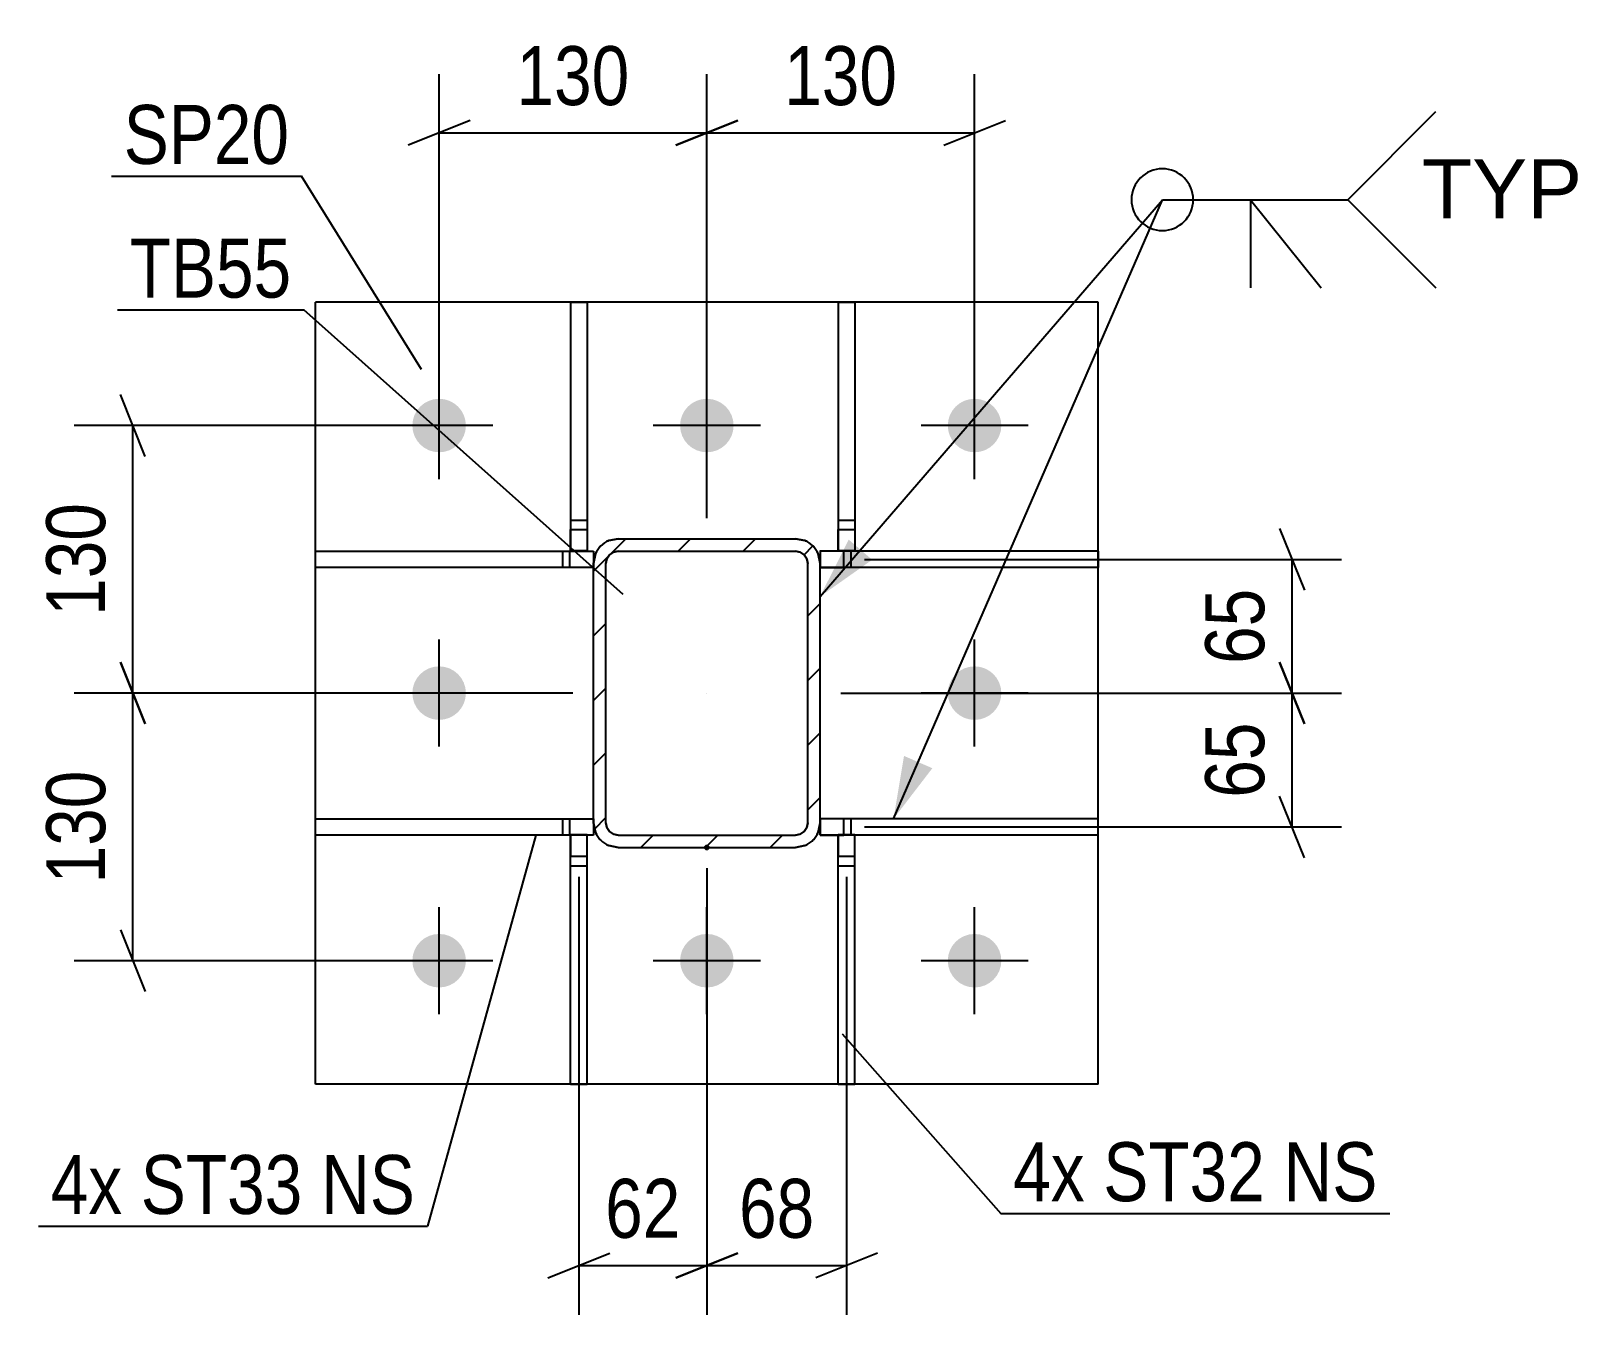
# Model space of a CAD drawing. Header units: millimetres. Extents: x 0 to 841, y 0 to 594.
# Drawn here: x 283.9 to 359.2, y 135.3 to 197.7 of the extents above; entities that cross this region are included whole.
import ezdxf

# ---------------------------------------------------------------- set-up
doc = ezdxf.new("R2010")
doc.units = ezdxf.units.MM
doc.linetypes.add('DXK_LINE_DOT2', pattern=[3.9198, 1.9599, -1.9599])
doc.linetypes.add('DXK_LINE_DOT3', pattern=[5.9187, 2.979, -0.9799, 0.9799, -0.9799])
doc.styles.add('Arial', font='ARIAL.TTF', dxfattribs={"height": 0.2})
doc.styles.add('Arial Narrow', font='ARIALN.TTF', dxfattribs={"height": 0.2})

# ---------------------------------------------------------------- blocks, each defined once
blk = doc.blocks.new('Bolt-318885195-6766 - 6664')
at = {"linetype": 'Continuous'}
for points in [[(302.413, 178.537, -1), (305.013, 178.537, -1)], [(315.413, 178.537, -1), (318.013, 178.537, -1)], [(328.413, 178.537, -1), (331.013, 178.537, -1)], [(302.413, 165.537, -1), (305.013, 165.537, -1)], [(328.413, 165.537, -1), (331.013, 165.537, -1)], [(302.413, 152.537, -1), (305.013, 152.537, -1)], [(315.413, 152.537, -1), (318.013, 152.537, -1)], [(328.413, 152.537, -1), (331.013, 152.537, -1)]]:
    blk.add_hatch(color=1, dxfattribs=at).paths.add_polyline_path(points)
at = {"color": 1, "linetype": 'Continuous'}
for p, q in [((303.713, 175.937), (303.713, 181.137)), ((316.713, 175.937), (316.713, 181.137)), ((329.713, 175.937), (329.713, 181.137)), ((306.313, 178.537), (301.113, 178.537)), ((319.313, 178.537), (314.113, 178.537)), ((332.313, 178.537), (327.113, 178.537)), ((303.713, 162.937), (303.713, 168.137)), ((329.713, 162.937), (329.713, 168.137)), ((306.313, 165.537), (301.113, 165.537)), ((332.313, 165.537), (327.113, 165.537)), ((303.713, 149.937), (303.713, 155.137)), ((316.713, 149.937), (316.713, 155.137)), ((329.713, 149.937), (329.713, 155.137)), ((306.313, 152.537), (301.113, 152.537)), ((319.313, 152.537), (314.113, 152.537)), ((332.313, 152.537), (327.113, 152.537))]:
    blk.add_line(p, q, dxfattribs=at)
blk = doc.blocks.new('Part-318885195-6824 - 6664')
at = {"linetype": 'Continuous'}
h = blk.add_hatch(dxfattribs=at)
h.set_pattern_fill('', scale=0.7, style=0, pattern_type=0)
h.set_pattern_definition([(45, (323.0968, 173.4776), (-1.5715, 1.5715), [])])
h.paths.add_polyline_path([(323.897, 173.478), (323.097, 173.478), (323.097, 172.446), (323.897, 172.446)])
at = {"color": 2, "linetype": 'Continuous'}
for p, q in [((323.097, 184.536), (323.097, 173.478)), ((323.097, 184.536), (323.897, 184.536)), ((323.897, 184.536), (323.897, 173.478)), ((323.097, 172.446), (323.097, 173.478)), ((323.097, 173.478), (323.897, 173.478)), ((323.897, 173.478), (323.897, 172.446)), ((323.897, 172.446), (323.097, 172.446))]:
    blk.add_line(p, q, dxfattribs=at)
at = {"color": 7, "linetype": 'DXK_LINE_DOT2'}
for p, q in [((323.097, 173.946), (323.897, 173.946)), ((323.097, 173.478), (323.097, 172.446)), ((323.897, 173.478), (323.897, 172.446)), ((323.897, 172.446), (323.097, 172.446))]:
    blk.add_line(p, q, dxfattribs=at)
blk = doc.blocks.new('Part-318885195-6812 - 6664')
at = {"linetype": 'Continuous'}
h = blk.add_hatch(dxfattribs=at)
h.set_pattern_fill('', scale=0.7, style=0, pattern_type=0)
h.set_pattern_definition([(45, (321.8615, 172.6854), (-1.57154, 1.57154), [])])
h.paths.add_polyline_path([(322.122, 172.296), (321.861, 172.685), (321.472, 172.946), (321.013, 173.037), (312.413, 173.037), (311.954, 172.946), (311.564, 172.685), (311.304, 172.296), (311.213, 171.837), (311.213, 159.237), (311.304, 158.778), (311.564, 158.388), (311.954, 158.128), (312.413, 158.037), (321.013, 158.037), (321.472, 158.128), (321.861, 158.388), (322.122, 158.778), (322.213, 159.237), (322.213, 171.837)])
h.paths.add_polyline_path([(321.613, 159.237), (321.567, 159.007), (321.437, 158.813), (321.243, 158.683), (321.013, 158.637), (312.413, 158.637), (312.183, 158.683), (311.989, 158.813), (311.859, 159.007), (311.813, 159.237), (311.813, 171.837), (311.859, 172.066), (311.989, 172.261), (312.183, 172.391), (312.413, 172.437), (321.013, 172.437), (321.243, 172.391), (321.437, 172.261), (321.567, 172.066), (321.613, 171.837)])
blk.add_hatch(color=30, dxfattribs=at).paths.add_polyline_path([(316.713, 157.937, -1), (316.713, 158.137, -1)])
at = {"color": 7, "linetype": 'DXK_LINE_DOT2'}
for p, q in [((311.954, 172.946), (312.413, 173.037)), ((312.413, 173.037), (321.013, 173.037)), ((321.013, 173.037), (321.472, 172.946)), ((311.213, 171.837), (311.304, 172.296)), ((311.213, 159.237), (311.213, 171.837)), ((311.859, 172.066), (311.813, 171.837)), ((311.813, 159.237), (311.813, 171.837)), ((311.989, 172.261), (311.859, 172.066)), ((312.183, 172.391), (311.989, 172.261)), ((312.413, 172.437), (312.183, 172.391)), ((312.413, 172.437), (321.013, 172.437)), ((321.243, 172.391), (321.013, 172.437)), ((321.437, 172.261), (321.243, 172.391)), ((321.567, 172.066), (321.437, 172.261)), ((321.613, 171.837), (321.567, 172.066)), ((321.613, 159.237), (321.613, 171.837)), ((322.122, 172.296), (322.213, 171.837)), ((322.213, 159.237), (322.213, 171.837)), ((311.304, 158.778), (311.213, 159.237)), ((311.813, 159.237), (311.859, 159.007)), ((311.859, 159.007), (311.989, 158.813)), ((321.437, 158.813), (321.567, 159.007)), ((321.567, 159.007), (321.613, 159.237)), ((322.213, 159.237), (322.122, 158.778)), ((311.989, 158.813), (312.183, 158.683)), ((312.183, 158.683), (312.413, 158.637)), ((312.413, 158.637), (321.013, 158.637)), ((321.013, 158.637), (321.243, 158.683)), ((321.243, 158.683), (321.437, 158.813)), ((312.413, 158.037), (311.954, 158.128)), ((312.413, 158.037), (321.013, 158.037)), ((321.472, 158.128), (321.013, 158.037))]:
    blk.add_line(p, q, dxfattribs=at)
at = {"color": 2, "linetype": 'Continuous'}
for p, q in [((312.413, 173.037), (311.954, 172.946)), ((312.413, 173.037), (321.013, 173.037)), ((321.472, 172.946), (321.013, 173.037)), ((311.304, 172.296), (311.213, 171.837)), ((311.213, 159.237), (311.213, 171.837)), ((311.813, 171.837), (311.859, 172.066)), ((311.813, 159.237), (311.813, 171.837)), ((311.859, 172.066), (311.989, 172.261)), ((311.989, 172.261), (312.183, 172.391)), ((312.183, 172.391), (312.413, 172.437)), ((312.413, 172.437), (321.013, 172.437)), ((321.013, 172.437), (321.243, 172.391)), ((321.243, 172.391), (321.437, 172.261)), ((321.437, 172.261), (321.567, 172.066)), ((321.567, 172.066), (321.613, 171.837)), ((321.613, 159.237), (321.613, 171.837)), ((322.213, 171.837), (322.122, 172.296)), ((322.213, 159.237), (322.213, 171.837)), ((311.213, 159.237), (311.304, 158.778)), ((311.859, 159.007), (311.813, 159.237)), ((311.989, 158.813), (311.859, 159.007)), ((321.567, 159.007), (321.437, 158.813)), ((321.613, 159.237), (321.567, 159.007)), ((322.122, 158.778), (322.213, 159.237)), ((312.183, 158.683), (311.989, 158.813)), ((312.413, 158.637), (312.183, 158.683)), ((312.413, 158.637), (321.013, 158.637)), ((321.243, 158.683), (321.013, 158.637)), ((321.437, 158.813), (321.243, 158.683)), ((311.954, 158.128), (312.413, 158.037)), ((312.413, 158.037), (321.013, 158.037)), ((321.013, 158.037), (321.472, 158.128))]:
    blk.add_line(p, q, dxfattribs=at)
at = {"color": 7, "linetype": 'DXK_LINE_DOT3'}
blk.add_line((316.713, 165.537), (316.713, 165.537), dxfattribs=at)
at = {"color": 30, "linetype": 'DXK_LINE_DOT3'}
blk.add_line((316.713, 158.037), (316.713, 158.037), dxfattribs=at)
at = {"color": 30, "linetype": 'Continuous'}
blk.add_circle((316.713, 158.037), 0.1, dxfattribs=at)
at = {"color": 7, "linetype": 'DXK_LINE_DOT2'}
for centre, start, end in [((312.413, 171.837), 112.50001, 157.50001), ((321.013, 171.837), 22.50001, 67.50001), ((312.413, 159.237), 202.50001, 247.50001), ((321.013, 159.237), 292.50001, 337.50001)]:
    blk.add_arc(centre, 1.2, start, end, dxfattribs=at)
at = {"color": 2, "linetype": 'Continuous'}
for centre, start, end in [((312.413, 171.837), 112.50001, 157.50001), ((321.013, 171.837), 22.50001, 67.50001), ((312.413, 159.237), 202.50001, 247.50001), ((321.013, 159.237), 292.50001, 337.50001)]:
    blk.add_arc(centre, 1.2, start, end, dxfattribs=at)
blk = doc.blocks.new('Part-318885195-6860 - 6664')
at = {"linetype": 'Continuous'}
h = blk.add_hatch(dxfattribs=at)
h.set_pattern_fill('', scale=0.7, style=0, pattern_type=0)
h.set_pattern_definition([(45, (322.2137, 159.4356), (-1.5715, 1.5715), [])])
h.paths.add_polyline_path([(323.365, 159.436), (322.214, 159.436), (322.214, 158.636), (323.365, 158.636)])
at = {"color": 7, "linetype": 'DXK_LINE_DOT2'}
for p, q in [((322.214, 158.636), (322.214, 159.436)), ((323.365, 159.436), (322.214, 159.436)), ((323.714, 158.636), (323.714, 159.436)), ((323.897, 158.636), (322.214, 158.636))]:
    blk.add_line(p, q, dxfattribs=at)
at = {"color": 2, "linetype": 'Continuous'}
for p, q in [((323.365, 159.436), (322.214, 159.436)), ((322.214, 159.436), (322.214, 158.636)), ((335.713, 159.436), (323.365, 159.436)), ((323.365, 158.636), (323.365, 159.436)), ((335.713, 158.636), (335.713, 159.436)), ((322.214, 158.636), (323.365, 158.636)), ((335.713, 158.636), (323.897, 158.636))]:
    blk.add_line(p, q, dxfattribs=at)
blk = doc.blocks.new('Part-318885195-6796 - 6664')
at = {"color": 2, "linetype": 'Continuous'}
for p, q in [((297.713, 146.537), (297.713, 184.537)), ((335.713, 184.537), (297.713, 184.537)), ((335.713, 146.537), (335.713, 184.537)), ((335.713, 146.537), (297.713, 146.537))]:
    blk.add_line(p, q, dxfattribs=at)
blk = doc.blocks.new('Part-318885195-6829 - 6664')
at = {"linetype": 'Continuous'}
h = blk.add_hatch(dxfattribs=at)
h.set_pattern_fill('', scale=0.7, style=0, pattern_type=0)
h.set_pattern_definition([(45, (310.0973, 173.4776), (-1.5715, 1.5715), [])])
h.paths.add_polyline_path([(310.897, 173.478), (310.097, 173.478), (310.097, 172.446), (310.897, 172.446)])
at = {"color": 2, "linetype": 'Continuous'}
for p, q in [((310.098, 184.536), (310.097, 173.478)), ((310.098, 184.536), (310.898, 184.536)), ((310.898, 184.536), (310.897, 173.478)), ((310.097, 172.446), (310.097, 173.478)), ((310.097, 173.478), (310.897, 173.478)), ((310.897, 173.478), (310.897, 172.446)), ((310.897, 172.446), (310.097, 172.446))]:
    blk.add_line(p, q, dxfattribs=at)
at = {"color": 7, "linetype": 'DXK_LINE_DOT2'}
for p, q in [((310.097, 173.946), (310.897, 173.946)), ((310.097, 173.478), (310.097, 172.446)), ((310.897, 173.478), (310.897, 172.446)), ((310.897, 172.446), (310.097, 172.446))]:
    blk.add_line(p, q, dxfattribs=at)
blk = doc.blocks.new('Part-318885195-6835 - 6664')
at = {"linetype": 'Continuous'}
h = blk.add_hatch(dxfattribs=at)
h.set_pattern_fill('', scale=0.7, style=0, pattern_type=0)
h.set_pattern_definition([(45, (310.098, 158.6456), (-1.5715, 1.5715), [])])
h.paths.add_polyline_path([(310.898, 158.646), (310.098, 158.646), (310.098, 157.612), (310.898, 157.612)])
at = {"color": 7, "linetype": 'DXK_LINE_DOT2'}
for p, q in [((310.098, 157.612), (310.098, 158.646)), ((310.898, 158.646), (310.098, 158.646)), ((310.898, 157.612), (310.898, 158.646)), ((310.098, 157.146), (310.898, 157.146))]:
    blk.add_line(p, q, dxfattribs=at)
at = {"color": 2, "linetype": 'Continuous'}
for p, q in [((310.898, 158.646), (310.098, 158.646)), ((310.098, 158.646), (310.098, 157.612)), ((310.898, 157.612), (310.898, 158.646)), ((310.098, 146.536), (310.098, 157.612)), ((310.098, 157.612), (310.898, 157.612)), ((310.898, 146.536), (310.898, 157.612)), ((310.098, 146.536), (310.898, 146.536))]:
    blk.add_line(p, q, dxfattribs=at)
blk = doc.blocks.new('Part-318885195-6840 - 6664')
at = {"linetype": 'Continuous'}
h = blk.add_hatch(dxfattribs=at)
h.set_pattern_fill('', scale=0.7, style=0, pattern_type=0)
h.set_pattern_definition([(45, (310.0616, 159.4355), (-1.5715, 1.5715), [])])
h.paths.add_polyline_path([(311.213, 159.435), (310.062, 159.435), (310.062, 158.635), (311.213, 158.635)])
at = {"color": 2, "linetype": 'Continuous'}
for p, q in [((297.713, 158.636), (297.713, 159.436)), ((297.713, 159.436), (310.062, 159.435)), ((310.062, 159.435), (311.213, 159.435)), ((310.062, 158.635), (310.062, 159.435)), ((311.213, 159.435), (311.213, 158.635)), ((310.062, 158.635), (297.713, 158.636)), ((311.213, 158.635), (310.062, 158.635))]:
    blk.add_line(p, q, dxfattribs=at)
at = {"color": 7, "linetype": 'DXK_LINE_DOT2'}
for p, q in [((309.713, 158.635), (309.713, 159.435)), ((310.062, 159.435), (311.213, 159.435)), ((311.213, 159.435), (311.213, 158.635)), ((311.213, 158.635), (310.062, 158.635))]:
    blk.add_line(p, q, dxfattribs=at)
blk = doc.blocks.new('Part-318885195-6845 - 6664')
at = {"linetype": 'Continuous'}
h = blk.add_hatch(dxfattribs=at)
h.set_pattern_fill('', scale=0.7, style=0, pattern_type=0)
h.set_pattern_definition([(45, (310.0616, 172.4355), (-1.5715, 1.5715), [])])
h.paths.add_polyline_path([(311.213, 172.435), (310.062, 172.435), (310.062, 171.635), (311.213, 171.635)])
at = {"color": 2, "linetype": 'Continuous'}
for p, q in [((297.713, 171.636), (297.713, 172.436)), ((297.713, 172.436), (310.062, 172.435)), ((310.062, 172.435), (311.213, 172.435)), ((310.062, 171.635), (310.062, 172.435)), ((311.213, 172.435), (311.213, 171.635)), ((310.062, 171.635), (297.713, 171.636)), ((311.213, 171.635), (310.062, 171.635))]:
    blk.add_line(p, q, dxfattribs=at)
at = {"color": 7, "linetype": 'DXK_LINE_DOT2'}
for p, q in [((309.713, 171.635), (309.713, 172.435)), ((310.062, 172.435), (311.213, 172.435)), ((311.213, 172.435), (311.213, 171.635)), ((311.213, 171.635), (310.062, 171.635))]:
    blk.add_line(p, q, dxfattribs=at)
blk = doc.blocks.new('Part-318885195-6850 - 6664')
at = {"linetype": 'Continuous'}
h = blk.add_hatch(dxfattribs=at)
h.set_pattern_fill('', scale=0.7, style=0, pattern_type=0)
h.set_pattern_definition([(45, (323.0975, 158.6456), (-1.5715, 1.5715), [])])
h.paths.add_polyline_path([(323.897, 158.646), (323.097, 158.646), (323.097, 157.612), (323.897, 157.612)])
at = {"color": 7, "linetype": 'DXK_LINE_DOT2'}
for p, q in [((323.097, 157.612), (323.097, 158.646)), ((323.897, 158.646), (323.097, 158.646)), ((323.897, 157.612), (323.897, 158.646)), ((323.097, 157.146), (323.897, 157.146))]:
    blk.add_line(p, q, dxfattribs=at)
at = {"color": 2, "linetype": 'Continuous'}
for p, q in [((323.897, 158.646), (323.097, 158.646)), ((323.097, 158.646), (323.097, 157.612)), ((323.897, 157.612), (323.897, 158.646)), ((323.097, 146.536), (323.097, 157.612)), ((323.097, 157.612), (323.897, 157.612)), ((323.897, 146.536), (323.897, 157.612)), ((323.097, 146.536), (323.897, 146.536))]:
    blk.add_line(p, q, dxfattribs=at)
blk = doc.blocks.new('Part-318885195-6855 - 6664')
at = {"linetype": 'Continuous'}
h = blk.add_hatch(dxfattribs=at)
h.set_pattern_fill('', scale=0.7, style=0, pattern_type=0)
h.set_pattern_definition([(45, (322.2137, 172.4356), (-1.5715, 1.5715), [])])
h.paths.add_polyline_path([(323.365, 172.436), (322.214, 172.436), (322.214, 171.636), (323.365, 171.636)])
at = {"color": 7, "linetype": 'DXK_LINE_DOT2'}
for p, q in [((323.365, 172.436), (322.214, 172.436)), ((322.214, 172.436), (322.214, 171.636)), ((323.714, 171.636), (323.714, 172.436)), ((323.365, 171.636), (322.214, 171.636))]:
    blk.add_line(p, q, dxfattribs=at)
at = {"color": 2, "linetype": 'Continuous'}
for p, q in [((323.365, 172.436), (322.214, 172.436)), ((322.214, 172.436), (322.214, 171.636)), ((335.713, 172.436), (323.365, 172.436)), ((323.365, 171.636), (323.365, 172.436)), ((335.713, 172.436), (335.713, 171.636)), ((322.214, 171.636), (323.365, 171.636)), ((335.713, 171.636), (323.365, 171.636))]:
    blk.add_line(p, q, dxfattribs=at)
blk = doc.blocks.new('StraightDimension-318885195-6922 - 6664')
at = {"color": 7, "linetype": 'Continuous'}
for p, q in [((289.446, 177.037), (288.246, 180.037)), ((302.713, 178.537), (285.996, 178.537)), ((288.846, 165.537), (288.846, 178.537)), ((288.246, 167.037), (289.446, 164.037)), ((310.213, 165.537), (285.996, 165.537))]:
    blk.add_line(p, q, dxfattribs=at)
at = {"color": 0}
blk.add_wipeout([(288.096, 175.379), (283.896, 175.379), (283.896, 168.695), (288.096, 168.695)], dxfattribs=at)
at = {"color": 3, "style": 'Arial Narrow'}
blk.add_text('130', height=2.8633, rotation=90.00021, dxfattribs=at).set_placement((287.496, 169.295))
blk = doc.blocks.new('StraightDimension-318885195-6933 - 6664')
at = {"color": 7, "linetype": 'Continuous'}
for p, q in [((344.527, 167.037), (345.727, 164.037)), ((323.213, 165.537), (347.527, 165.537)), ((345.127, 159.036), (345.127, 165.537)), ((345.727, 157.536), (344.527, 160.536)), ((324.365, 159.036), (347.527, 159.036))]:
    blk.add_line(p, q, dxfattribs=at)
at = {"color": 0}
blk.add_wipeout([(344.377, 164.714), (340.177, 164.714), (340.177, 159.858), (344.377, 159.858)], dxfattribs=at)
at = {"color": 3, "style": 'Arial Narrow'}
blk.add_text('65', height=2.8633, rotation=90.00021, dxfattribs=at).set_placement((343.777, 160.458))
blk = doc.blocks.new('StraightDimension-318885195-6862 - 6664')
at = {"color": 7, "linetype": 'Continuous'}
for p, q in [((316.713, 174.037), (316.713, 195.604)), ((329.713, 179.537), (329.713, 195.604)), ((318.213, 193.354), (315.213, 192.154)), ((328.213, 192.154), (331.213, 193.354)), ((316.713, 192.754), (329.713, 192.754))]:
    blk.add_line(p, q, dxfattribs=at)
at = {"color": 0}
blk.add_wipeout([(326.555, 193.504), (326.555, 197.704), (319.871, 197.704), (319.871, 193.504)], dxfattribs=at)
at = {"color": 3, "style": 'Arial Narrow'}
blk.add_text('130', height=2.8633, dxfattribs=at).set_placement((320.471, 194.104))
blk = doc.blocks.new('StraightDimension-318885195-6871 - 6664')
at = {"color": 7, "linetype": 'Continuous'}
for p, q in [((303.713, 179.537), (303.713, 195.604)), ((316.713, 174.037), (316.713, 195.604)), ((305.213, 193.354), (302.213, 192.154)), ((315.213, 192.154), (318.213, 193.354)), ((303.713, 192.754), (316.713, 192.754))]:
    blk.add_line(p, q, dxfattribs=at)
at = {"color": 0}
blk.add_wipeout([(313.555, 193.504), (313.555, 197.704), (306.871, 197.704), (306.871, 193.504)], dxfattribs=at)
at = {"color": 3, "style": 'Arial Narrow'}
blk.add_text('130', height=2.8633, dxfattribs=at).set_placement((307.471, 194.104))
blk = doc.blocks.new('StraightDimension-318885195-6881 - 6664')
at = {"color": 7, "linetype": 'Continuous'}
for p, q in [((316.713, 157.037), (316.713, 135.326)), ((323.497, 156.613), (323.497, 135.326)), ((315.213, 137.126), (318.213, 138.326)), ((324.997, 138.326), (321.997, 137.126)), ((316.713, 137.726), (323.497, 137.726))]:
    blk.add_line(p, q, dxfattribs=at)
at = {"color": 0}
blk.add_wipeout([(322.533, 138.476), (322.533, 142.676), (317.677, 142.676), (317.677, 138.476)], dxfattribs=at)
at = {"color": 3, "style": 'Arial Narrow'}
blk.add_text('68', height=2.8633, dxfattribs=at).set_placement((318.277, 139.076))
blk = doc.blocks.new('StraightDimension-318885195-6896 - 6664')
at = {"color": 7, "linetype": 'Continuous'}
for p, q in [((316.713, 157.037), (316.713, 135.325)), ((310.498, 156.613), (310.498, 135.325)), ((308.998, 137.125), (311.998, 138.325)), ((318.213, 138.325), (315.213, 137.125)), ((310.498, 137.725), (316.713, 137.725))]:
    blk.add_line(p, q, dxfattribs=at)
at = {"color": 0}
blk.add_wipeout([(316.034, 138.475), (316.034, 142.675), (311.177, 142.675), (311.177, 138.475)], dxfattribs=at)
at = {"color": 3, "style": 'Arial Narrow'}
blk.add_text('62', height=2.8633, dxfattribs=at).set_placement((311.777, 139.075))
blk = doc.blocks.new('StraightDimension-318885195-6912 - 6664')
at = {"color": 7, "linetype": 'Continuous'}
for p, q in [((289.446, 164.037), (288.246, 167.037)), ((310.213, 165.537), (285.996, 165.537)), ((288.846, 152.537), (288.846, 165.537)), ((288.246, 154.037), (289.446, 151.037)), ((302.713, 152.537), (285.996, 152.537))]:
    blk.add_line(p, q, dxfattribs=at)
at = {"color": 0}
blk.add_wipeout([(288.096, 162.379), (283.896, 162.379), (283.896, 155.695), (288.096, 155.695)], dxfattribs=at)
at = {"color": 3, "style": 'Arial Narrow'}
blk.add_text('130', height=2.8633, rotation=90.00021, dxfattribs=at).set_placement((287.496, 156.295))
blk = doc.blocks.new('StraightDimension-318885195-6945 - 6664')
at = {"color": 7, "linetype": 'Continuous'}
for p, q in [((344.527, 173.536), (345.727, 170.536)), ((324.365, 172.036), (347.527, 172.036)), ((345.127, 165.537), (345.127, 172.036)), ((345.727, 164.037), (344.527, 167.037)), ((323.213, 165.537), (347.527, 165.537))]:
    blk.add_line(p, q, dxfattribs=at)
at = {"color": 0}
blk.add_wipeout([(344.377, 171.214), (340.177, 171.214), (340.177, 166.358), (344.377, 166.358)], dxfattribs=at)
at = {"color": 3, "style": 'Arial Narrow'}
blk.add_text('65', height=2.8633, rotation=90.00021, dxfattribs=at).set_placement((343.777, 166.958))
blk = doc.blocks.new('Mark-318885195-6808 - 6664')
at = {"color": 30, "linetype": 'Continuous'}
for p in [(288.088, 184.151), (312.644, 170.334)]:
    blk.add_line(p, (297.143, 184.151), dxfattribs=at)
at = {"color": 0}
blk.add_wipeout([(296.543, 184.751), (296.543, 187.751), (288.688, 187.751), (288.688, 184.751)], dxfattribs=at)
blk.add_wipeout([(296.543, 184.751), (296.543, 187.751), (288.688, 187.751), (288.688, 184.751)], dxfattribs=at)
at = {"color": 3, "style": 'Arial Narrow'}
blk.add_text('TB55', height=2.8633, dxfattribs=at).set_placement((288.688, 184.751))
blk = doc.blocks.new('Mark-318885195-6792 - 6664')
at = {"color": 30, "linetype": 'Continuous'}
for p in [(287.798, 190.647), (302.858, 181.257)]:
    blk.add_line(p, (297.037, 190.647), dxfattribs=at)
at = {"color": 0}
blk.add_wipeout([(296.437, 191.247), (296.437, 194.247), (288.398, 194.247), (288.398, 191.247)], dxfattribs=at)
blk.add_wipeout([(296.437, 191.247), (296.437, 194.247), (288.398, 194.247), (288.398, 191.247)], dxfattribs=at)
at = {"color": 3, "style": 'Arial Narrow'}
blk.add_text('SP20', height=2.8633, dxfattribs=at).set_placement((288.398, 191.247))
blk = doc.blocks.new('WeldMark-318885195-6957 - 6664')
at = {"linetype": 'Continuous'}
for points in [[(324.74, 172.014), (322.213, 170.232), (323.604, 172.994)], [(327.663, 161.889), (325.78, 159.436), (326.287, 162.486)]]:
    blk.add_hatch(color=30, dxfattribs=at).paths.add_polyline_path(points)
at = {"color": 30, "linetype": 'Continuous'}
for p, q in [((322.213, 170.232), (338.832, 189.508)), ((325.78, 159.436), (338.832, 189.508)), ((338.832, 189.508), (347.832, 189.508))]:
    blk.add_line(p, q, dxfattribs=at)
at = {"color": 3, "linetype": 'Continuous'}
for q in [(346.547, 185.223), (343.118, 185.223)]:
    blk.add_line((343.118, 189.508), q, dxfattribs=at)
for start, end in [(90, 270), (270, 90)]:
    blk.add_arc((338.832, 189.508), 1.5, start, end, dxfattribs=at)
at = {"color": 0, "linetype": 'Continuous'}
blk.add_wipeout([(359.208, 188.608), (359.208, 191.608), (351.432, 191.608), (351.432, 188.608)], dxfattribs=at)
blk.add_wipeout([(359.208, 188.608), (359.208, 191.608), (351.432, 191.608), (351.432, 188.608)], dxfattribs=at)
at = {"color": 3, "linetype": 'Continuous'}
for q in [(352.118, 193.794), (352.118, 185.223)]:
    blk.add_line((347.832, 189.508), q, dxfattribs=at)
at = {"color": 3, "linetype": 'Continuous', "style": 'Arial'}
blk.add_text('TYP', height=2.8652, dxfattribs=at).set_placement((351.432, 188.608))
blk = doc.blocks.new('MarkSet-318885195-7007 - 6664')
at = {"color": 30, "linetype": 'Continuous'}
for p, q in [((323.287, 148.992), (330.991, 140.253)), ((330.991, 140.253), (349.882, 140.253))]:
    blk.add_line(p, q, dxfattribs=at)
at = {"color": 0}
for points in [[(335.063, 140.853), (335.063, 143.853), (331.591, 143.853), (331.591, 140.853)], [(343.818, 140.853), (343.818, 143.853), (335.963, 143.853), (335.963, 140.853)], [(349.282, 140.853), (349.282, 143.853), (344.718, 143.853), (344.718, 140.853)]]:
    blk.add_wipeout(points, dxfattribs=at)
for points in [[(335.063, 140.853), (335.063, 143.853), (331.591, 143.853), (331.591, 140.853)], [(343.818, 140.853), (343.818, 143.853), (335.963, 143.853), (335.963, 140.853)], [(349.282, 140.853), (349.282, 143.853), (344.718, 143.853), (344.718, 140.853)]]:
    blk.add_wipeout(points, dxfattribs=at)
at = {"color": 3, "style": 'Arial Narrow'}
for s, p in [('4x', (331.591, 140.853)), ('ST32', (335.963, 140.853)), ('NS', (344.718, 140.853))]:
    blk.add_text(s, height=2.8633, dxfattribs=at).set_placement(p)
blk = doc.blocks.new('MarkSet-318885195-7037 - 6664')
at = {"color": 30, "linetype": 'Continuous'}
for p in [(308.403, 158.636), (284.255, 139.633)]:
    blk.add_line(p, (303.145, 139.633), dxfattribs=at)
at = {"color": 0}
for points in [[(288.327, 140.233), (288.327, 143.233), (284.855, 143.233), (284.855, 140.233)], [(297.081, 140.233), (297.081, 143.233), (289.227, 143.233), (289.227, 140.233)], [(302.545, 140.233), (302.545, 143.233), (297.981, 143.233), (297.981, 140.233)]]:
    blk.add_wipeout(points, dxfattribs=at)
for points in [[(288.327, 140.233), (288.327, 143.233), (284.855, 143.233), (284.855, 140.233)], [(297.081, 140.233), (297.081, 143.233), (289.227, 143.233), (289.227, 140.233)], [(302.545, 140.233), (302.545, 143.233), (297.981, 143.233), (297.981, 140.233)]]:
    blk.add_wipeout(points, dxfattribs=at)
at = {"color": 3, "style": 'Arial Narrow'}
for s, p in [('4x', (284.855, 140.233)), ('ST33', (289.227, 140.233)), ('NS', (297.981, 140.233))]:
    blk.add_text(s, height=2.8633, dxfattribs=at).set_placement(p)

msp = doc.modelspace()

# ---------------------------------------------------------------- block references
for name in ['Part-318885195-6796 - 6664', 'Part-318885195-6829 - 6664', 'Part-318885195-6824 - 6664', 'Bolt-318885195-6766 - 6664', 'Part-318885195-6812 - 6664', 'Part-318885195-6845 - 6664', 'Part-318885195-6855 - 6664', 'Part-318885195-6840 - 6664', 'Part-318885195-6860 - 6664', 'Part-318885195-6835 - 6664', 'Part-318885195-6850 - 6664']:
    msp.add_blockref(name, (0, 0))

# ---------------------------------------------------------------- next in the draw order: block references
for name in ['StraightDimension-318885195-6862 - 6664', 'StraightDimension-318885195-6922 - 6664', 'StraightDimension-318885195-6933 - 6664', 'StraightDimension-318885195-6881 - 6664']:
    msp.add_blockref(name, (0, 0))

# ---------------------------------------------------------------- next in the draw order: block references
for name in ['StraightDimension-318885195-6871 - 6664', 'StraightDimension-318885195-6945 - 6664', 'StraightDimension-318885195-6896 - 6664', 'MarkSet-318885195-7007 - 6664']:
    msp.add_blockref(name, (0, 0))

# ---------------------------------------------------------------- next in the draw order: block references
for name in ['WeldMark-318885195-6957 - 6664', 'Mark-318885195-6808 - 6664', 'StraightDimension-318885195-6912 - 6664']:
    msp.add_blockref(name, (0, 0))

# ---------------------------------------------------------------- next in the draw order: block references
for name in ['Mark-318885195-6792 - 6664', 'MarkSet-318885195-7037 - 6664']:
    msp.add_blockref(name, (0, 0))

doc.saveas('drawing.dxf')
